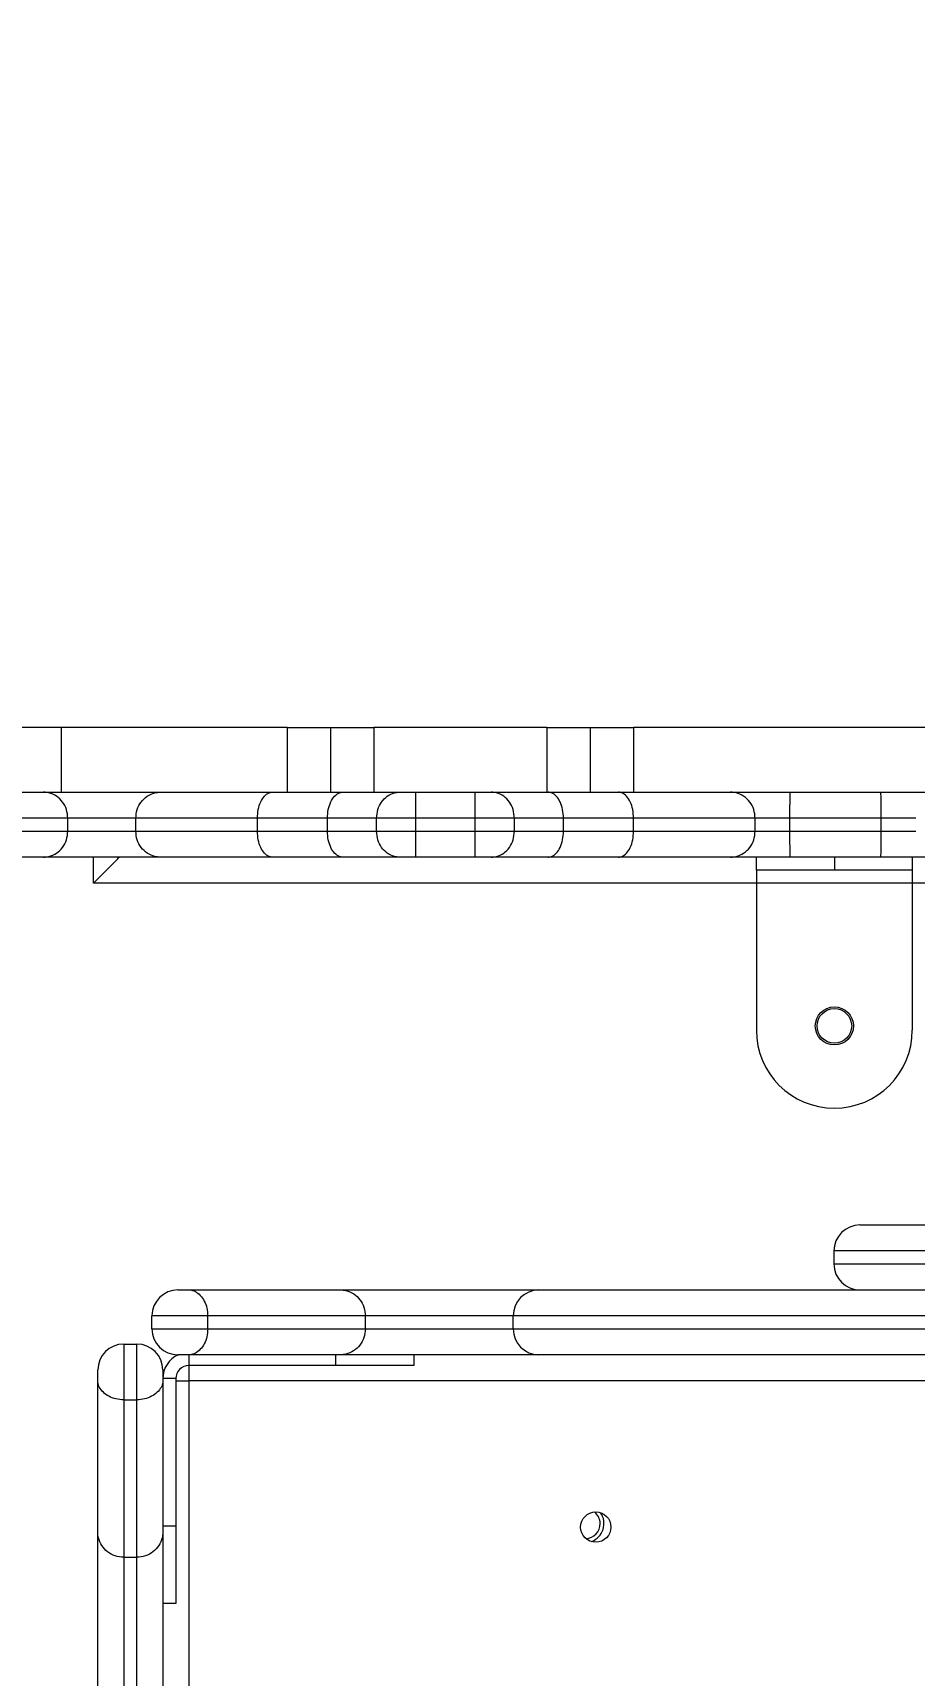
# Model space of a CAD drawing. Header units: millimetres. Extents: x -8760 to 8364, y -7998 to 7451.
# Drawn here: x -3660.6 to -3457.1, y 252.4 to 631.9 of the extents above; entities that cross this region are included whole.
import ezdxf

# ---------------------------------------------------------------- set-up
doc = ezdxf.new("R2010")
doc.units = ezdxf.units.MM
doc.layers.add('DIKOM_ОБЪЕКТ', color=7, linetype='Continuous')
doc.layers.add('DIKOM_РАЗМЕР_ОБЪЕКТА', color=7, linetype='Continuous')
doc.styles.add('style1', font='arial.ttf', dxfattribs={"width": 0.8})
doc.dimstyles.new('1-50', dxfattribs={"dimtxt": 300, "dimasz": 200, "dimexe": 100, "dimexo": 0, "dimgap": 100, "dimtad": 1, "dimtxsty": 'style1', "dimcen": 200, "dimclrd": 7, "dimclre": 7, "dimclrt": 7, "dimadec": 1, "dimazin": 2, "dimtfac": 1, "dimtmove": 0, "dimatfit": 2, "dimfxl": 0, "dimlwd": 25, "dimlwe": 18, "dimarcsym": 0})

# ---------------------------------------------------------------- blocks, each defined once
blk = doc.blocks.new('*D20')
at = {"layer": 'Defpoints', "color": 0, "transparency": 16777216}
for p in [(-3512.61, 5453.31), (-6482.31, -5470.42), (-3612.61, -5470.42)]:
    blk.add_point(p, dxfattribs=at)
at = {"layer": 'DIKOM_РАЗМЕР_ОБЪЕКТА', "color": 7, "lineweight": 18, "transparency": 16777216}
for p, q in [((-3512.61, 5453.31), (-6582.31, 5453.31)), ((-3612.61, -5470.42), (-6582.31, -5470.42))]:
    blk.add_line(p, q, dxfattribs=at)
at = {"layer": 'DIKOM_РАЗМЕР_ОБЪЕКТА', "color": 7, "lineweight": 25, "transparency": 16777216}
blk.add_line((-6482.31, 5253.31), (-6482.31, -5270.42), dxfattribs=at)
at = {"layer": 'DIKOM_РАЗМЕР_ОБЪЕКТА', "color": 7, "transparency": 16777216}
for points in [[(-6515.64, 5253.31), (-6448.98, 5253.31), (-6482.31, 5453.31)], [(-6515.64, -5270.42), (-6448.98, -5270.42), (-6482.31, -5470.42)]]:
    blk.add_solid(points, dxfattribs=at)
at = {"layer": 'DIKOM_РАЗМЕР_ОБЪЕКТА', "color": 7, "transparency": 16777216, "insert": (-6735.48, -84.03), "char_height": 300, "attachment_point": 5, "rotation": 90, "style": 'style1'}
blk.add_mtext('10900', dxfattribs=at)

msp = doc.modelspace()

# ---------------------------------------------------------------- linework, layer by layer
at = {"layer": 'DIKOM_ОБЪЕКТ', "color": 7, "linetype": 'Continuous', "lineweight": 15}
for p, q in [((-3654.083, 471.446), (-3675.296, 471.446)), ((-3654.083, 471.446), (-3654.083, 456.446)), ((-3601.899, 471.446), (-3654.083, 471.446)), ((-3601.899, 471.446), (-3601.899, 456.446)), ((-3601.899, 471.446), (-3591.899, 471.446)), ((-3591.899, 471.446), (-3591.899, 456.446)), ((-3591.899, 471.446), (-3581.899, 471.446)), ((-3581.899, 471.446), (-3581.899, 456.446)), ((-3541.899, 471.446), (-3581.899, 471.446)), ((-3541.899, 471.446), (-3541.899, 456.446)), ((-3541.899, 471.446), (-3531.899, 471.446)), ((-3531.899, 471.446), (-3531.899, 456.446)), ((-3531.899, 471.446), (-3521.899, 471.446)), ((-3521.899, 471.446), (-3521.899, 456.446)), ((-3421.723, 471.446), (-3521.899, 471.446)), ((-3722.739, 456.446), (-3658.126, 456.446)), ((-3658.126, 456.446), (-3631.156, 456.446)), ((-3631.156, 456.446), (-3605.313, 456.446)), ((-3605.313, 456.446), (-3589.039, 456.446)), ((-3589.039, 456.446), (-3575.914, 456.446)), ((-3575.914, 456.446), (-3572.187, 456.446)), ((-3572.187, 456.446), (-3558.448, 456.446)), ((-3558.448, 456.446), (-3554.721, 456.446)), ((-3554.721, 456.446), (-3541.597, 456.446)), ((-3541.597, 456.446), (-3525.323, 456.446)), ((-3525.323, 456.446), (-3499.479, 456.446)), ((-3499.479, 456.446), (-3485.68, 456.446)), ((-3485.68, 456.446), (-3464.78, 456.446)), ((-3464.78, 456.446), (-3450.981, 456.446)), ((-3652.532, 450.446), (-3717.3, 450.446)), ((-3652.532, 447.446), (-3652.532, 450.446)), ((-3636.839, 450.446), (-3652.532, 450.446)), ((-3608.746, 450.446), (-3636.839, 450.446)), ((-3636.839, 447.446), (-3636.839, 450.446)), ((-3592.576, 450.446), (-3608.746, 450.446)), ((-3608.746, 447.446), (-3608.746, 450.446)), ((-3581.233, 450.446), (-3592.576, 450.446)), ((-3592.576, 447.446), (-3592.576, 450.446)), ((-3572.151, 450.446), (-3581.233, 450.446)), ((-3581.233, 447.446), (-3581.233, 450.446)), ((-3572.151, 447.446), (-3572.151, 450.446)), ((-3558.484, 450.446), (-3572.151, 450.446)), ((-3558.484, 447.446), (-3558.484, 450.446)), ((-3549.402, 450.446), (-3558.484, 450.446)), ((-3549.402, 447.446), (-3549.402, 450.446)), ((-3538.06, 450.446), (-3549.402, 450.446)), ((-3538.06, 447.446), (-3538.06, 450.446)), ((-3521.89, 450.446), (-3538.06, 450.446)), ((-3521.89, 447.446), (-3521.89, 450.446)), ((-3493.797, 450.446), (-3521.89, 450.446)), ((-3493.797, 447.446), (-3493.797, 450.446)), ((-3485.767, 450.446), (-3493.797, 450.446)), ((-3485.767, 447.446), (-3485.767, 450.446)), ((-3464.692, 450.446), (-3485.767, 450.446)), ((-3456.663, 450.446), (-3464.692, 450.446)), ((-3464.692, 447.446), (-3464.692, 450.446)), ((-3717.3, 447.446), (-3652.532, 447.446)), ((-3652.532, 447.446), (-3636.839, 447.446)), ((-3636.839, 447.446), (-3608.746, 447.446)), ((-3608.746, 447.446), (-3592.576, 447.446)), ((-3592.576, 447.446), (-3581.233, 447.446)), ((-3581.233, 447.446), (-3572.151, 447.446)), ((-3572.151, 447.446), (-3558.484, 447.446)), ((-3558.484, 447.446), (-3549.402, 447.446)), ((-3549.402, 447.446), (-3538.06, 447.446)), ((-3538.06, 447.446), (-3521.89, 447.446)), ((-3521.89, 447.446), (-3493.797, 447.446)), ((-3493.797, 447.446), (-3485.767, 447.446)), ((-3485.767, 447.446), (-3464.692, 447.446)), ((-3464.692, 447.446), (-3456.663, 447.446)), ((-3658.126, 441.446), (-3722.739, 441.446)), ((-3631.156, 441.446), (-3658.126, 441.446)), ((-3646.608, 435.446), (-3646.608, 441.446)), ((-3605.313, 441.446), (-3631.156, 441.446)), ((-3589.039, 441.446), (-3605.313, 441.446)), ((-3575.914, 441.446), (-3589.039, 441.446)), ((-3572.187, 441.446), (-3575.914, 441.446)), ((-3558.448, 441.446), (-3572.187, 441.446)), ((-3554.721, 441.446), (-3558.448, 441.446)), ((-3541.597, 441.446), (-3554.721, 441.446)), ((-3525.323, 441.446), (-3541.597, 441.446)), ((-3499.479, 441.446), (-3525.323, 441.446)), ((-3485.68, 441.446), (-3499.479, 441.446)), ((-3493.511, 438.446), (-3493.511, 441.446)), ((-3464.78, 441.446), (-3485.68, 441.446)), ((-3475.511, 441.446), (-3475.511, 438.446)), ((-3450.981, 441.446), (-3464.78, 441.446)), ((-3457.511, 441.446), (-3457.511, 438.446)), ((-3475.511, 438.446), (-3493.511, 438.446)), ((-3493.511, 438.446), (-3493.511, 435.446)), ((-3457.511, 438.446), (-3475.511, 438.446)), ((-3457.511, 438.446), (-3457.511, 435.446)), ((-3493.511, 435.446), (-3646.608, 435.446)), ((-3457.511, 435.446), (-3493.511, 435.446)), ((-3493.511, 435.446), (-3493.511, 401.446)), ((-3457.511, 435.446), (-3457.511, 401.446)), ((-3133.987, 435.446), (-3457.511, 435.446)), ((-3469.608, 356.446), (-3121.608, 356.446)), ((-3475.608, 350.446), (-3475.608, 347.446)), ((-3115.608, 350.446), (-3475.608, 350.446)), ((-3475.608, 347.446), (-3115.608, 347.446)), ((-3627.108, 341.446), (-3624.496, 341.446)), ((-3624.496, 341.446), (-3589.585, 341.446)), ((-3589.585, 341.446), (-3543.794, 341.446)), ((-3543.794, 341.446), (-3443.38, 341.446)), ((-3620.211, 335.446), (-3633.109, 335.446)), ((-3633.109, 332.446), (-3633.109, 335.446)), ((-3620.211, 332.446), (-3620.211, 335.446)), ((-3583.818, 335.446), (-3620.211, 335.446)), ((-3583.818, 332.446), (-3583.818, 335.446)), ((-3549.653, 335.446), (-3583.818, 335.446)), ((-3445.979, 335.446), (-3549.653, 335.446)), ((-3549.653, 332.446), (-3549.653, 335.446)), ((-3633.109, 332.446), (-3620.211, 332.446)), ((-3620.211, 332.446), (-3583.818, 332.446)), ((-3583.818, 332.446), (-3549.653, 332.446)), ((-3549.653, 332.446), (-3445.979, 332.446)), ((-3639.609, 328.946), (-3639.609, 316.048)), ((-3639.609, 328.946), (-3636.608, 328.946)), ((-3636.608, 316.048), (-3636.608, 328.946)), ((-3624.496, 326.446), (-3627.108, 326.446)), ((-3624.608, 326.446), (-3624.608, 323.946)), ((-3589.585, 326.446), (-3624.496, 326.446)), ((-3590.608, 323.946), (-3590.608, 326.446)), ((-3543.794, 326.446), (-3589.585, 326.446)), ((-3572.608, 326.446), (-3572.608, 323.946)), ((-3443.38, 326.446), (-3543.794, 326.446)), ((-3645.608, 320.334), (-3645.608, 322.946)), ((-3630.608, 322.946), (-3630.608, 320.334)), ((-3590.608, 323.946), (-3624.608, 323.946)), ((-3624.608, 323.946), (-3624.608, 320.446)), ((-3572.608, 323.946), (-3590.608, 323.946)), ((-3645.608, 285.423), (-3645.608, 320.334)), ((-3627.608, 320.946), (-3630.608, 320.946)), ((-3630.608, 320.334), (-3630.608, 285.423)), ((-3627.608, 320.946), (-3627.608, 286.946)), ((-3627.608, 320.446), (-3624.608, 320.446)), ((-3624.608, 320.446), (-3624.608, 47.446)), ((-3351.608, 320.446), (-3624.608, 320.446)), ((-3639.609, 316.048), (-3636.608, 316.048)), ((-3639.609, 316.048), (-3639.609, 279.655)), ((-3636.608, 279.655), (-3636.608, 316.048)), ((-3645.608, 239.632), (-3645.608, 285.423)), ((-3630.608, 286.946), (-3627.608, 286.946)), ((-3630.608, 285.423), (-3630.608, 239.632)), ((-3627.608, 286.946), (-3627.608, 268.946)), ((-3639.609, 279.655), (-3636.608, 279.655)), ((-3639.609, 279.655), (-3639.609, 245.491)), ((-3636.608, 245.491), (-3636.608, 279.655)), ((-3627.608, 268.946), (-3630.608, 268.946))]:
    msp.add_line(p, q, dxfattribs=at)
at = {"layer": 'DIKOM_ОБЪЕКТ', "color": 7, "linetype": 'Continuous', "lineweight": 15, "flags": 128}
msp.add_lwpolyline([(-3646.608, 435.446), (-3645.438, 436.616), (-3644.312, 437.742), (-3643.275, 438.779), (-3642.366, 439.688), (-3641.62, 440.435), (-3641.065, 440.989), (-3640.724, 441.33), (-3640.608, 441.446)], dxfattribs=at)
at = {"layer": 'DIKOM_ОБЪЕКТ', "color": 7, "linetype": 'Continuous', "lineweight": 15}
for centre, radius in [((-3475.511, 402.446), 4.4), ((-3475.511, 402.446), 4), ((-3530.608, 286.644), 3.5)]:
    msp.add_circle(centre, radius, dxfattribs=at)
for centre, radius, start, end in [((-3475.511, 401.446), 18, 180, 270), ((-3475.511, 401.446), 18, 270, 0), ((-3469.608, 350.446), 6, 90, 180), ((-3469.608, 347.446), 6, 180, 270), ((-3627.108, 335.446), 6, 90, 180), ((-3543.723, 335.515), 5.931, 90.68701, 180.67212), ((-3627.108, 332.446), 6, 180, 270), ((-3543.723, 332.376), 5.931, 179.32692, 269.31395), ((-3639.608, 322.946), 6, 90, 180), ((-3636.608, 322.946), 6, 0, 90), ((-3624.608, 320.946), 6, 113.55646, 180), ((-3624.608, 320.946), 3, 90, 180), ((-3533.108, 287.446), 4.4, 289.51171, 34.91871), ((-3533.108, 287.446), 3.5, 0, 50.18637), ((-3533.108, 287.446), 3.5, 274.244, 0)]:
    msp.add_arc(centre, radius, start, end, dxfattribs=at)
for points, knots in [([(-3652.532, 450.446), (-3652.594, 451.12), (-3652.718, 452.469), (-3653.683, 454.264), (-3655.102, 455.629), (-3656.656, 456.315), (-3657.695, 456.443), (-3658.107, 456.446), (-3658.126, 456.446)], [0, 0, 0, 0, 0.21445969, 0.42895727, 0.64352036, 0.85827089, 0.99354789, 1, 1, 1, 1]), ([(-3636.839, 450.446), (-3636.776, 451.12), (-3636.651, 452.468), (-3635.675, 454.262), (-3634.237, 455.628), (-3632.654, 456.314), (-3631.594, 456.445), (-3631.173, 456.446), (-3631.156, 456.446)], [0, 0, 0, 0, 0.2143671, 0.4287535, 0.6432564, 0.8580234, 0.9942664, 1, 1, 1, 1]), ([(-3608.746, 450.446), (-3608.708, 451.12), (-3608.632, 452.469), (-3608.04, 454.265), (-3607.169, 455.63), (-3606.216, 456.313), (-3605.579, 456.444), (-3605.326, 456.446), (-3605.313, 456.446)], [0, 0, 0, 0, 0.2146062, 0.4292095, 0.6438554, 0.8585303, 0.9926639, 1, 1, 1, 1]), ([(-3592.576, 450.446), (-3592.537, 451.121), (-3592.459, 452.47), (-3591.849, 454.266), (-3590.952, 455.631), (-3589.993, 456.296), (-3589.339, 456.44), (-3589.078, 456.445), (-3589.039, 456.446)], [0, 0, 0, 0, 0.2146666, 0.4293371, 0.6439981, 0.8586657, 0.9790162, 1, 1, 1, 1]), ([(-3581.233, 450.446), (-3581.175, 451.119), (-3581.06, 452.466), (-3580.155, 454.259), (-3578.818, 455.623), (-3577.33, 456.317), (-3576.328, 456.443), (-3575.925, 456.446), (-3575.914, 456.446)], [0, 0, 0, 0, 0.2138913, 0.4277618, 0.6418351, 0.8563657, 0.9963478, 1, 1, 1, 1]), ([(-3572.151, 450.446), (-3572.152, 451.121), (-3572.152, 452.47), (-3572.157, 454.266), (-3572.166, 455.631), (-3572.176, 456.306), (-3572.184, 456.442), (-3572.187, 456.446), (-3572.187, 456.446)], [0, 0, 0, 0, 0.214676, 0.4293371, 0.6440182, 0.8587182, 0.9867876, 1, 1, 1, 1]), ([(-3558.484, 450.446), (-3558.484, 451.121), (-3558.483, 452.47), (-3558.478, 454.266), (-3558.47, 455.631), (-3558.46, 456.306), (-3558.452, 456.442), (-3558.449, 456.446), (-3558.448, 456.446)], [0, 0, 0, 0, 0.214676, 0.4293371, 0.6440182, 0.8587182, 0.9867876, 1, 1, 1, 1]), ([(-3549.402, 450.446), (-3549.46, 451.119), (-3549.576, 452.466), (-3550.481, 454.259), (-3551.818, 455.623), (-3553.306, 456.317), (-3554.309, 456.443), (-3554.711, 456.446), (-3554.721, 456.446)], [0, 0, 0, 0, 0.2138913, 0.4277619, 0.6418352, 0.8563659, 0.9963705, 1, 1, 1, 1]), ([(-3538.06, 450.446), (-3538.099, 451.121), (-3538.177, 452.47), (-3538.786, 454.266), (-3539.684, 455.631), (-3540.642, 456.296), (-3541.297, 456.44), (-3541.558, 456.445), (-3541.597, 456.446)], [0, 0, 0, 0, 0.2146666, 0.4293371, 0.6439981, 0.8586657, 0.9790162, 1, 1, 1, 1]), ([(-3521.89, 450.446), (-3521.928, 451.12), (-3522.004, 452.469), (-3522.596, 454.265), (-3523.467, 455.63), (-3524.419, 456.313), (-3525.057, 456.444), (-3525.31, 456.446), (-3525.323, 456.446)], [0, 0, 0, 0, 0.2146062, 0.4292095, 0.6438554, 0.8585303, 0.9926639, 1, 1, 1, 1]), ([(-3493.797, 450.446), (-3493.86, 451.12), (-3493.985, 452.468), (-3494.96, 454.262), (-3496.399, 455.628), (-3497.982, 456.314), (-3499.041, 456.445), (-3499.462, 456.446), (-3499.479, 456.446)], [0, 0, 0, 0, 0.21437272, 0.42874915, 0.64325368, 0.85802228, 0.99426633, 1, 1, 1, 1]), ([(-3485.767, 450.446), (-3485.766, 451.121), (-3485.764, 452.47), (-3485.747, 454.265), (-3485.724, 455.631), (-3485.701, 456.31), (-3485.686, 456.443), (-3485.681, 456.446), (-3485.68, 456.446)], [0, 0, 0, 0, 0.2146498, 0.4292981, 0.6439658, 0.8586503, 0.9896842, 1, 1, 1, 1]), ([(-3464.692, 450.446), (-3464.694, 451.121), (-3464.696, 452.47), (-3464.713, 454.265), (-3464.736, 455.631), (-3464.759, 456.31), (-3464.774, 456.443), (-3464.779, 456.446), (-3464.78, 456.446)], [0, 0, 0, 0, 0.2146498, 0.4292981, 0.6439658, 0.8586503, 0.9896842, 1, 1, 1, 1]), ([(-3658.126, 441.446), (-3658.107, 441.446), (-3657.695, 441.447), (-3656.656, 441.579), (-3655.102, 442.262), (-3653.683, 443.628), (-3652.718, 445.423), (-3652.594, 446.772), (-3652.532, 447.446)], [0, 0, 0, 0, 0.0064519, 0.1417311, 0.3564804, 0.5710423, 0.7855165, 1, 1, 1, 1]), ([(-3631.156, 441.446), (-3631.173, 441.446), (-3631.594, 441.447), (-3632.654, 441.578), (-3634.237, 442.264), (-3635.675, 443.629), (-3636.651, 445.424), (-3636.776, 446.772), (-3636.839, 447.446)], [0, 0, 0, 0, 0.0057336, 0.1419766, 0.3567436, 0.5712465, 0.7856329, 1, 1, 1, 1]), ([(-3605.313, 441.446), (-3605.326, 441.446), (-3605.579, 441.448), (-3606.216, 441.578), (-3607.169, 442.262), (-3608.04, 443.627), (-3608.632, 445.422), (-3608.708, 446.771), (-3608.746, 447.446)], [0, 0, 0, 0, 0.007336, 0.141465, 0.356147, 0.5707735, 0.7853963, 1, 1, 1, 1]), ([(-3589.039, 441.446), (-3589.078, 441.447), (-3589.339, 441.451), (-3589.993, 441.596), (-3590.952, 442.261), (-3591.849, 443.626), (-3592.459, 445.422), (-3592.537, 446.771), (-3592.576, 447.446)], [0, 0, 0, 0, 0.02098384, 0.1413343, 0.35600189, 0.57066285, 0.78533342, 1, 1, 1, 1]), ([(-3575.914, 441.446), (-3575.925, 441.446), (-3576.328, 441.445), (-3577.33, 441.577), (-3578.818, 442.268), (-3580.155, 443.633), (-3581.06, 445.426), (-3581.175, 446.772), (-3581.233, 447.446)], [0, 0, 0, 0, 0.003652, 0.143631, 0.3581569, 0.5722255, 0.7861134, 1, 1, 1, 1]), ([(-3572.187, 441.446), (-3572.187, 441.446), (-3572.184, 441.449), (-3572.176, 441.586), (-3572.166, 442.26), (-3572.157, 443.626), (-3572.152, 445.422), (-3572.152, 446.771), (-3572.151, 447.446)], [0, 0, 0, 0, 0.013212, 0.1412834, 0.3559817, 0.5706442, 0.7853257, 1, 1, 1, 1]), ([(-3558.448, 441.446), (-3558.449, 441.446), (-3558.452, 441.449), (-3558.46, 441.586), (-3558.47, 442.26), (-3558.478, 443.626), (-3558.483, 445.422), (-3558.484, 446.771), (-3558.484, 447.446)], [0, 0, 0, 0, 0.013212, 0.1412834, 0.3559817, 0.5706442, 0.7853257, 1, 1, 1, 1]), ([(-3554.721, 441.446), (-3554.711, 441.446), (-3554.309, 441.445), (-3553.306, 441.577), (-3551.818, 442.268), (-3550.481, 443.633), (-3549.576, 445.426), (-3549.46, 446.772), (-3549.402, 447.446)], [0, 0, 0, 0, 0.0036293, 0.1436308, 0.3581568, 0.5722254, 0.7861134, 1, 1, 1, 1]), ([(-3541.597, 441.446), (-3541.558, 441.447), (-3541.297, 441.451), (-3540.642, 441.596), (-3539.684, 442.261), (-3538.786, 443.626), (-3538.177, 445.422), (-3538.099, 446.771), (-3538.06, 447.446)], [0, 0, 0, 0, 0.02098384, 0.1413343, 0.35600189, 0.57066285, 0.78533342, 1, 1, 1, 1]), ([(-3525.323, 441.446), (-3525.31, 441.446), (-3525.057, 441.448), (-3524.419, 441.578), (-3523.467, 442.262), (-3522.596, 443.627), (-3522.004, 445.422), (-3521.928, 446.771), (-3521.89, 447.446)], [0, 0, 0, 0, 0.007336, 0.141465, 0.356147, 0.5707735, 0.7853963, 1, 1, 1, 1]), ([(-3499.479, 441.446), (-3499.462, 441.446), (-3499.041, 441.447), (-3497.982, 441.578), (-3496.399, 442.264), (-3494.96, 443.629), (-3493.985, 445.424), (-3493.86, 446.772), (-3493.797, 447.446)], [0, 0, 0, 0, 0.00573367, 0.14197772, 0.35674632, 0.57125085, 0.78562728, 1, 1, 1, 1]), ([(-3485.68, 441.446), (-3485.681, 441.446), (-3485.686, 441.448), (-3485.701, 441.582), (-3485.724, 442.261), (-3485.747, 443.626), (-3485.764, 445.422), (-3485.766, 446.771), (-3485.767, 447.446)], [0, 0, 0, 0, 0.0103154, 0.1413474, 0.3560384, 0.5706861, 0.7853534, 1, 1, 1, 1]), ([(-3464.78, 441.446), (-3464.779, 441.446), (-3464.774, 441.448), (-3464.759, 441.582), (-3464.736, 442.261), (-3464.713, 443.626), (-3464.696, 445.422), (-3464.694, 446.771), (-3464.692, 447.446)], [0, 0, 0, 0, 0.0103154, 0.1413474, 0.3560384, 0.5706861, 0.7853534, 1, 1, 1, 1]), ([(-3624.496, 341.446), (-3624.494, 341.446), (-3624.425, 341.446), (-3624.009, 341.426), (-3623.134, 341.176), (-3621.945, 340.274), (-3620.997, 338.948), (-3620.34, 337.296), (-3620.254, 336.063), (-3620.211, 335.446)], [0, 0, 0, 0, 0.0014574, 0.0470985, 0.2691444, 0.4667763, 0.6481858, 0.8239823, 1, 1, 1, 1]), ([(-3589.585, 341.446), (-3589.57, 341.446), (-3589.143, 341.444), (-3588.07, 341.315), (-3586.462, 340.626), (-3585.002, 339.261), (-3584.009, 337.467), (-3583.882, 336.12), (-3583.818, 335.446)], [0, 0, 0, 0, 0.0049797, 0.1424331, 0.3572158, 0.5716219, 0.7858072, 1, 1, 1, 1]), ([(-3620.211, 332.446), (-3620.254, 331.829), (-3620.34, 330.596), (-3620.997, 328.944), (-3621.945, 327.618), (-3623.134, 326.716), (-3624.009, 326.466), (-3624.425, 326.446), (-3624.494, 326.446), (-3624.496, 326.446)], [0, 0, 0, 0, 0.1760177, 0.3518142, 0.5332237, 0.7308556, 0.9529015, 0.9985426, 1, 1, 1, 1]), ([(-3583.818, 332.446), (-3583.882, 331.772), (-3584.009, 330.425), (-3585.002, 328.631), (-3586.463, 327.266), (-3588.07, 326.576), (-3589.143, 326.448), (-3589.57, 326.446), (-3589.585, 326.446)], [0, 0, 0, 0, 0.2141913, 0.4283752, 0.6427799, 0.8575708, 0.9950204, 1, 1, 1, 1]), ([(-3639.609, 316.048), (-3640.225, 316.091), (-3641.459, 316.177), (-3643.11, 316.834), (-3644.436, 317.782), (-3645.338, 318.971), (-3645.589, 319.846), (-3645.608, 320.262), (-3645.608, 320.332), (-3645.608, 320.334)], [0, 0, 0, 0, 0.1759969, 0.3518148, 0.533226, 0.7308498, 0.9529016, 0.9985426, 1, 1, 1, 1]), ([(-3630.608, 320.334), (-3630.608, 320.332), (-3630.608, 320.262), (-3630.629, 319.846), (-3630.879, 318.971), (-3631.781, 317.782), (-3633.107, 316.834), (-3634.758, 316.177), (-3635.991, 316.091), (-3636.608, 316.048)], [0, 0, 0, 0, 0.0014574, 0.0470985, 0.2691444, 0.4667763, 0.6481858, 0.8239823, 1, 1, 1, 1]), ([(-3639.609, 279.655), (-3640.282, 279.719), (-3641.63, 279.846), (-3643.423, 280.839), (-3644.789, 282.3), (-3645.476, 283.907), (-3645.609, 284.98), (-3645.608, 285.408), (-3645.608, 285.423)], [0, 0, 0, 0, 0.2141711, 0.4283597, 0.6427691, 0.8575648, 0.9950203, 1, 1, 1, 1]), ([(-3630.608, 285.423), (-3630.609, 285.408), (-3630.61, 284.98), (-3630.739, 283.907), (-3631.428, 282.3), (-3632.794, 280.839), (-3634.587, 279.846), (-3635.935, 279.719), (-3636.608, 279.655)], [0, 0, 0, 0, 0.0049796, 0.1424292, 0.3572201, 0.5716248, 0.7858087, 1, 1, 1, 1])]:
    msp.add_open_spline(points, degree=3, knots=knots, dxfattribs=at)

# ---------------------------------------------------------------- dimensions: what is measured, and where the dimension line sits
at = {"layer": 'DIKOM_РАЗМЕР_ОБЪЕКТА'}
dim = msp.add_linear_dim(base=(-6482.309, -5470.419), p1=(-3512.608, 5453.311), p2=(-3612.608, -5470.419), angle=90, text='10900', dimstyle='1-50', dxfattribs=at)
dim.commit()
dim.dimension.update_dxf_attribs({"geometry": '*D20', "text_midpoint": (-6482.309, -84.027), "dimtype": 160})

doc.saveas('drawing.dxf')
